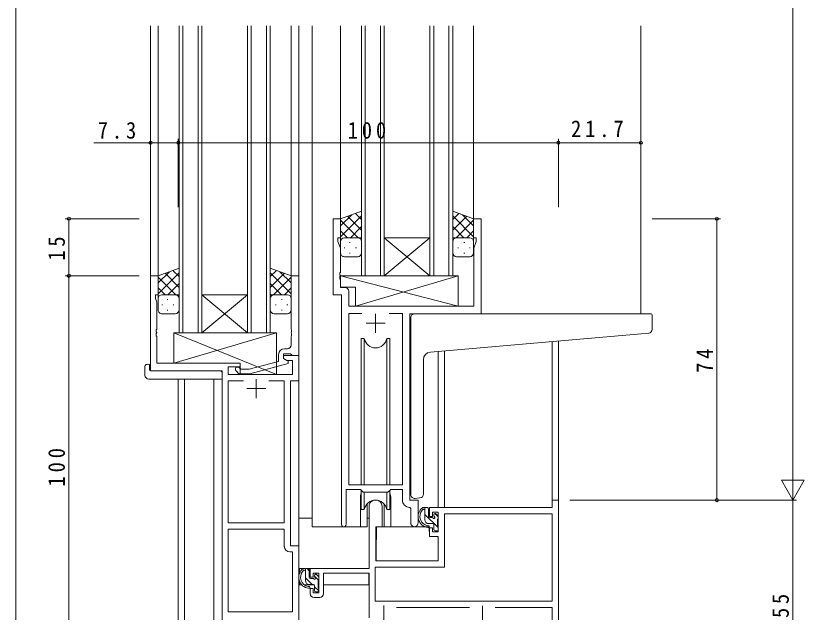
# Model space of a CAD drawing. Units: millimetres on the paper. Extents: x -420 to 373, y -297 to 267.
# Drawn here: x -417.7 to -210.2, y -207.4 to -50.5 of the extents above; entities that cross this region are included whole.
import ezdxf

# ---------------------------------------------------------------- set-up
doc = ezdxf.new("R2010")
doc.units = ezdxf.units.MM
for name, color, linetype, lineweight in [('0-1_YKK_ZWAK', 7, 'Continuous', 9), ('0-3_YKK_11', 7, 'Continuous', 9), ('0-4_YKK_12', 2, 'Continuous', 9), ('0-5_YKK_13', 4, 'Continuous', 9), ('0-7_YKK_D', 6, 'Continuous', 9)]:
    doc.layers.add(name, color=color, linetype=linetype, lineweight=lineweight)
doc.styles.add('ＭＳ ゴシック', font='')
doc.styles.get('ＭＳ ゴシック').set_extended_font_data('MS Gothic')

msp = doc.modelspace()

# ---------------------------------------------------------------- linework, layer by layer
at = {"layer": '0-1_YKK_ZWAK'}
msp.add_line((-417.7, -260.6), (-417.7, 264.4), dxfattribs=at)
at = {"layer": '0-3_YKK_11'}
for p, q in [((-334.223, -103.88), (-334.223, -123.88)), ((-332.223, -103.88), (-334.223, -103.88)), ((-332.223, -108.88), (-332.223, -103.88)), ((-297.223, -103.88), (-297.223, -108.88)), ((-295.223, -103.88), (-297.223, -103.88)), ((-295.223, -128.88), (-295.223, -103.88)), ((-332.923, -108.88), (-332.223, -108.88)), ((-332.923, -109.88), (-332.923, -108.88)), ((-332.293, -111.61), (-332.923, -109.88)), ((-297.223, -108.88), (-296.523, -108.88)), ((-296.523, -109.88), (-297.153, -111.61)), ((-296.523, -108.88), (-296.523, -109.88)), ((-332.293, -117.921), (-332.293, -111.61)), ((-297.153, -111.61), (-297.153, -126.88)), ((-332.413, -118.105), (-332.293, -117.921)), ((-332.413, -118.654), (-332.413, -118.105)), ((-382.224, -118.88), (-380.224, -118.88)), ((-382.224, -143.879), (-382.224, -118.88)), ((-380.224, -118.88), (-380.224, -123.879)), ((-345.224, -118.88), (-345.224, -132.921)), ((-343.224, -118.88), (-345.224, -118.88)), ((-343.224, -139.88), (-343.224, -118.88)), ((-332.293, -118.838), (-332.413, -118.654)), ((-332.413, -119.105), (-332.293, -118.921)), ((-332.413, -119.655), (-332.413, -119.105)), ((-332.293, -119.838), (-332.413, -119.655)), ((-332.293, -118.921), (-332.293, -118.838)), ((-332.293, -121.95), (-332.293, -119.838)), ((-331.093, -121.95), (-332.293, -121.95)), ((-380.924, -123.879), (-380.924, -124.879)), ((-380.224, -123.879), (-380.924, -123.879)), ((-334.223, -123.88), (-332.023, -123.88)), ((-332.023, -123.88), (-332.023, -184.23)), ((-330.093, -126.88), (-330.093, -122.95)), ((-380.924, -124.879), (-380.594, -125.786)), ((-380.594, -125.786), (-380.594, -132.921)), ((-297.153, -126.88), (-330.093, -126.88)), ((-330.093, -128.81), (-330.093, -173.88)), ((-326.61, -128.81), (-330.093, -128.81)), ((-326.61, -128.81), (-330.093, -128.81)), ((-323.023, -128.88), (-323.023, -133.88)), ((-315.953, -128.81), (-319.436, -128.81)), ((-315.953, -173.88), (-315.953, -128.81)), ((-314.023, -128.88), (-295.223, -128.88)), ((-314.023, -177.88), (-314.023, -128.88)), ((-325.523, -131.38), (-320.523, -131.38)), ((-380.594, -132.921), (-380.714, -133.105)), ((-380.714, -133.105), (-380.714, -133.654)), ((-380.714, -133.654), (-380.594, -133.838)), ((-380.594, -133.921), (-380.714, -134.105)), ((-380.714, -134.105), (-380.714, -134.654)), ((-380.714, -134.654), (-380.594, -134.838)), ((-380.594, -133.838), (-380.594, -133.921)), ((-380.594, -134.838), (-380.594, -141.879)), ((-345.224, -132.921), (-345.104, -133.105)), ((-345.104, -133.654), (-345.224, -133.838)), ((-345.224, -133.838), (-345.224, -133.921)), ((-345.224, -133.921), (-345.104, -134.105)), ((-345.104, -134.654), (-345.224, -134.838)), ((-345.224, -134.838), (-345.224, -137.079)), ((-345.104, -133.105), (-345.104, -133.654)), ((-345.104, -134.105), (-345.104, -134.654)), ((-346.224, -138.079), (-347.024, -138.079)), ((-348.524, -139.579), (-348.524, -141.4)), ((-347.224, -139.379), (-345.424, -139.379)), ((-347.224, -140.679), (-347.224, -139.379)), ((-347.224, -139.88), (-343.224, -139.88)), ((-347.224, -140.679), (-347.224, -139.88)), ((-346.024, -141.372), (-347.224, -140.679)), ((-346.358, -141.179), (-347.224, -140.679)), ((-345.424, -139.379), (-345.224, -139.579)), ((-345.224, -139.579), (-344.924, -139.88)), ((-344.924, -139.88), (-343.224, -139.88)), ((-343.224, -139.88), (-343.224, -146.51)), ((-380.594, -141.879), (-358.624, -141.879)), ((-361.794, -142.879), (-361.794, -144.879)), ((-358.624, -142.879), (-361.794, -142.879)), ((-358.475, -143.479), (-358.899, -143.055)), ((-358.624, -141.879), (-358.624, -142.879)), ((-348.524, -141.4), (-356.285, -143.479)), ((-356.127, -144.68), (-346.024, -141.972)), ((-344.854, -141.179), (-346.358, -141.179)), ((-346.024, -141.972), (-346.024, -141.372)), ((-344.854, -144.879), (-344.854, -141.179)), ((-363.424, -143.879), (-382.224, -143.879)), ((-363.424, -210.13), (-363.424, -143.879)), ((-361.794, -144.879), (-344.854, -144.879)), ((-359.748, -143.904), (-358.972, -144.68)), ((-358.972, -144.68), (-356.127, -144.68)), ((-356.285, -143.479), (-358.475, -143.479)), ((-361.794, -146.51), (-361.794, -183.879)), ((-357.774, -146.51), (-361.794, -146.51)), ((-357.774, -146.51), (-361.794, -146.51)), ((-354.424, -146.079), (-354.424, -151.079)), ((-347.054, -146.51), (-351.073, -146.51)), ((-347.054, -183.879), (-347.054, -146.51)), ((-345.424, -146.51), (-345.424, -189.879)), ((-343.224, -146.51), (-345.424, -146.51)), ((-356.924, -148.579), (-351.924, -148.579)), ((-330.093, -173.88), (-315.953, -173.88)), ((-330.723, -175.08), (-327.023, -175.08)), ((-330.723, -184.23), (-330.723, -175.08)), ((-327.023, -175.08), (-326.293, -175.81)), ((-326.293, -175.81), (-319.753, -175.81)), ((-319.753, -175.81), (-319.023, -175.08)), ((-319.023, -175.08), (-315.953, -175.08)), ((-315.953, -175.08), (-315.953, -177.81)), ((-311.823, -177.88), (-314.023, -177.88)), ((-311.823, -183.915), (-311.823, -177.88)), ((-276.553, -177.879), (-276.553, -179.879)), ((-274.923, -177.879), (-276.553, -177.879)), ((-274.923, -225.879), (-274.923, -177.879)), ((-324.723, -179.579), (-324.723, -195.879)), ((-321.323, -184.879), (-321.323, -179.579)), ((-314.04, -179.808), (-313.753, -180.107)), ((-313.753, -180.107), (-313.753, -183.915)), ((-308.823, -179.879), (-308.823, -182.179)), ((-276.553, -179.879), (-308.823, -179.879)), ((-308.823, -182.179), (-308.023, -182.179)), ((-308.023, -181.079), (-306.553, -181.079)), ((-308.023, -182.179), (-308.023, -181.079)), ((-306.553, -181.079), (-306.553, -186.279)), ((-304.923, -181.509), (-304.923, -195.509)), ((-276.553, -181.509), (-304.923, -181.509)), ((-276.553, -204.479), (-276.553, -181.509)), ((-361.794, -183.879), (-347.054, -183.879)), ((-361.794, -185.509), (-347.054, -185.509)), ((-361.794, -207.249), (-361.794, -185.509)), ((-361.794, -207.249), (-361.794, -185.509)), ((-347.054, -185.509), (-347.054, -190.009)), ((-322.923, -184.879), (-321.323, -184.879)), ((-322.923, -193.879), (-322.923, -184.879)), ((-308.823, -185.179), (-308.823, -187.479)), ((-308.023, -185.179), (-308.823, -185.179)), ((-308.023, -186.279), (-308.023, -185.179)), ((-306.553, -186.279), (-308.023, -186.279)), ((-308.823, -187.479), (-306.553, -187.479)), ((-306.553, -187.479), (-306.553, -193.879)), ((-345.424, -189.879), (-343.224, -189.879)), ((-343.224, -189.879), (-343.224, -207.379)), ((-345.554, -191.509), (-344.854, -191.509)), ((-344.854, -191.509), (-344.854, -207.249)), ((-306.553, -193.879), (-322.923, -193.879)), ((-340.223, -195.879), (-340.223, -198.179)), ((-324.723, -195.879), (-340.223, -195.879)), ((-339.423, -197.079), (-337.923, -197.079)), ((-339.423, -198.179), (-339.423, -197.079)), ((-337.923, -197.079), (-337.923, -202.279)), ((-336.723, -197.079), (-324.723, -197.079)), ((-336.723, -202.479), (-336.723, -197.079)), ((-324.723, -197.079), (-324.723, -208.879)), ((-323.093, -195.509), (-323.093, -204.479)), ((-304.923, -195.509), (-323.093, -195.509)), ((-340.223, -198.179), (-339.423, -198.179)), ((-340.223, -201.179), (-340.223, -202.479)), ((-339.423, -201.179), (-340.223, -201.179)), ((-339.423, -202.279), (-339.423, -201.179)), ((-337.923, -202.279), (-339.423, -202.279)), ((-339.223, -203.479), (-337.723, -203.479)), ((-323.093, -204.479), (-276.553, -204.479)), ((-323.093, -204.479), (-276.553, -204.479)), ((-344.854, -207.249), (-361.794, -207.249)), ((-320.823, -205.579), (-320.823, -210.579)), ((-317.537, -206.109), (-298.273, -206.109)), ((-294.923, -205.679), (-294.923, -210.679)), ((-291.573, -206.109), (-276.553, -206.109)), ((-276.553, -206.109), (-276.553, -224.249))]:
    msp.add_line(p, q, dxfattribs=at)
for centre, radius, start, end in [((-331.093, -122.95), 1, 0, 89.99998), ((-347.024, -139.579), 1.5, 90, 179.99998), ((-346.224, -137.079), 1, 270, 359.99998), ((-359.324, -143.479), 0.6, 44.99998, 225), ((-323.023, -179.579), 1.7, 359.99998, 180), ((-313.953, -177.81), 2, 179.99998, 267.50807), ((-331.373, -184.23), 0.65, 179.99998, 0), ((-312.788, -183.915), 0.965, 179.99998, 0), ((-345.554, -190.009), 1.5, 180, 269.99998), ((-339.223, -202.479), 1, 180, 269.99998), ((-337.723, -202.479), 1, 270, 359.99998)]:
    msp.add_arc(centre, radius, start, end, dxfattribs=at)
at = {"layer": '0-4_YKK_12'}
for p, q in [((-382.223, -53.13), (-382.223, -143.879)), ((-380.223, -53.13), (-380.223, -119.379)), ((-374.721, -133.879), (-374.721, -53.13)), ((-373.721, -53.13), (-373.721, -133.879)), ((-369.721, -133.879), (-369.721, -53.13)), ((-368.721, -53.13), (-368.721, -133.879)), ((-356.721, -133.879), (-356.721, -53.13)), ((-355.721, -53.13), (-355.721, -133.879)), ((-351.721, -133.879), (-351.721, -53.13)), ((-350.721, -53.13), (-350.721, -133.879)), ((-345.223, -53.13), (-345.223, -119.379)), ((-343.223, -53.13), (-343.223, -218.879)), ((-339.723, -53.13), (-339.723, -184.88)), ((-332.223, -53.13), (-332.223, -104.38)), ((-326.721, -118.879), (-326.721, -53.13)), ((-325.721, -53.13), (-325.721, -118.879)), ((-321.721, -118.879), (-321.721, -53.13)), ((-320.721, -53.13), (-320.721, -118.879)), ((-308.721, -118.879), (-308.721, -53.13)), ((-307.721, -53.13), (-307.721, -118.879)), ((-303.721, -118.879), (-303.721, -53.13)), ((-302.721, -53.13), (-302.721, -118.879)), ((-297.223, -53.13), (-297.223, -104.38)), ((-253.223, -53.13), (-253.223, -128.88)), ((-308.721, -118.879), (-320.721, -108.879)), ((-320.721, -118.879), (-308.721, -108.879)), ((-320.721, -108.879), (-308.721, -108.879)), ((-320.721, -118.879), (-326.721, -118.879)), ((-320.721, -118.879), (-308.721, -118.879)), ((-302.721, -118.879), (-308.721, -118.879)), ((-356.721, -133.879), (-368.721, -123.879)), ((-368.721, -133.879), (-356.721, -123.879)), ((-368.721, -123.879), (-356.721, -123.879)), ((-298.323, -128.88), (-277.225, -128.88)), ((-368.721, -133.879), (-374.721, -133.879)), ((-368.721, -133.879), (-356.721, -133.879)), ((-350.721, -133.879), (-356.721, -133.879)), ((-276.553, -178.179), (-276.553, -136.183)), ((-274.923, -178.179), (-274.923, -136.04)), ((-306.553, -179.879), (-306.553, -138.808)), ((-304.923, -179.879), (-304.923, -138.665)), ((-374.923, -146.067), (-374.923, -221.579)), ((-373.293, -146.067), (-373.293, -231.479)), ((-365.623, -218.879), (-365.623, -146.067)), ((-327.023, -177.38), (-327.023, -184.88)), ((-319.023, -177.38), (-319.023, -184.88)), ((-306.553, -179.879), (-304.923, -179.879)), ((-327.023, -184.88), (-339.723, -184.88)), ((-312.796, -184.879), (-319.023, -184.879)), ((-312.796, -184.88), (-319.023, -184.88))]:
    msp.add_line(p, q, dxfattribs=at)
for start, end in [(159.63586, 180), (0, 20.36412)]:
    msp.add_arc((-323.023, -177.38), 4, start, end, dxfattribs=at)
at = {"layer": '0-5_YKK_13'}
for p, q in [((-326.722, -101.915), (-332.222, -103.88)), ((-332.222, -105.783), (-329.262, -102.822)), ((-332.222, -108.611), (-326.722, -103.111)), ((-326.722, -106.931), (-330.418, -103.235)), ((-326.722, -104.102), (-328.334, -102.491)), ((-326.722, -110.101), (-326.722, -101.915)), ((-302.724, -101.915), (-297.224, -103.88)), ((-302.724, -110.101), (-302.724, -101.915)), ((-302.724, -104.102), (-301.112, -102.491)), ((-297.224, -108.611), (-302.724, -103.111)), ((-302.724, -106.931), (-299.028, -103.235)), ((-297.224, -105.783), (-300.184, -102.822)), ((-332.222, -103.88), (-332.222, -109.88)), ((-327.602, -108.88), (-332.222, -104.259)), ((-301.844, -108.88), (-297.224, -104.259)), ((-297.224, -103.88), (-297.224, -109.88)), ((-330.431, -108.88), (-332.222, -107.088)), ((-329.662, -108.88), (-326.722, -105.94)), ((-299.784, -108.88), (-302.724, -105.94)), ((-299.015, -108.88), (-297.224, -107.088)), ((-332.222, -112.88), (-332.222, -109.88)), ((-331.222, -108.88), (-327.622, -108.88)), ((-330.822, -108.88), (-326.722, -108.88)), ((-326.834, -108.88), (-326.722, -108.768)), ((-326.722, -109.88), (-326.722, -112.88)), ((-302.612, -108.88), (-302.724, -108.768)), ((-298.624, -108.88), (-302.724, -108.88)), ((-302.724, -109.88), (-302.724, -112.88)), ((-298.224, -108.88), (-301.824, -108.88)), ((-297.224, -112.88), (-297.224, -109.88)), ((-331.302, -111.516), (-331.102, -111.516)), ((-329.887, -110.101), (-329.687, -110.101)), ((-328.272, -111.516), (-328.072, -111.516)), ((-301.174, -111.516), (-301.374, -111.516)), ((-299.559, -110.101), (-299.759, -110.101)), ((-298.144, -111.516), (-298.344, -111.516)), ((-327.722, -113.88), (-331.222, -113.88)), ((-329.887, -112.931), (-329.687, -112.931)), ((-301.724, -113.88), (-298.224, -113.88)), ((-299.559, -112.931), (-299.759, -112.931)), ((-374.723, -116.915), (-380.223, -118.88)), ((-380.223, -120.783), (-377.262, -117.822)), ((-380.223, -123.611), (-374.723, -118.111)), ((-374.723, -121.931), (-378.419, -118.235)), ((-374.723, -119.102), (-376.335, -117.491)), ((-374.723, -125.101), (-374.723, -116.915)), ((-350.724, -116.915), (-345.224, -118.88)), ((-350.724, -125.101), (-350.724, -116.915)), ((-350.724, -119.102), (-349.113, -117.491)), ((-345.224, -123.611), (-350.724, -118.111)), ((-350.724, -121.931), (-347.028, -118.235)), ((-345.224, -120.783), (-348.185, -117.822)), ((-380.223, -118.88), (-380.223, -124.879)), ((-375.603, -123.88), (-380.223, -119.259)), ((-349.845, -123.88), (-345.224, -119.259)), ((-345.224, -118.88), (-345.224, -124.879)), ((-301.298, -118.88), (-332.293, -118.88)), ((-328.298, -126.88), (-301.298, -118.88)), ((-301.298, -118.88), (-301.298, -126.88)), ((-378.431, -123.879), (-380.223, -122.088)), ((-377.663, -123.879), (-374.723, -120.94)), ((-347.784, -123.879), (-350.724, -120.94)), ((-347.016, -123.879), (-345.224, -122.088)), ((-328.298, -121.88), (-332.293, -121.88)), ((-328.298, -121.88), (-328.298, -126.88)), ((-379.223, -123.879), (-375.623, -123.879)), ((-378.823, -123.879), (-374.723, -123.879)), ((-374.834, -123.879), (-374.723, -123.768)), ((-350.613, -123.879), (-350.724, -123.768)), ((-346.624, -123.879), (-350.724, -123.879)), ((-346.224, -123.879), (-349.824, -123.879)), ((-380.223, -127.879), (-380.223, -124.879)), ((-379.303, -126.516), (-379.103, -126.516)), ((-377.888, -125.101), (-377.688, -125.101)), ((-376.273, -126.516), (-376.073, -126.516)), ((-374.723, -124.879), (-374.723, -127.879)), ((-350.724, -124.879), (-350.724, -127.879)), ((-349.174, -126.516), (-349.374, -126.516)), ((-347.559, -125.101), (-347.759, -125.101)), ((-346.144, -126.516), (-346.344, -126.516)), ((-345.224, -127.879), (-345.224, -124.879)), ((-377.888, -127.931), (-377.688, -127.931)), ((-347.559, -127.931), (-347.759, -127.931)), ((-301.298, -126.88), (-328.298, -126.88)), ((-375.723, -128.88), (-379.223, -128.88)), ((-349.724, -128.88), (-346.224, -128.88)), ((-313.723, -138.431), (-313.723, -129.88)), ((-312.723, -128.88), (-253.223, -128.88)), ((-250.523, -128.88), (-253.223, -128.88)), ((-250.223, -132.963), (-250.223, -129.18)), ((-376.124, -133.879), (-349.124, -133.879)), ((-376.124, -141.879), (-376.124, -133.879)), ((-376.124, -141.879), (-349.124, -133.879)), ((-349.124, -144.879), (-376.124, -133.879)), ((-349.124, -133.879), (-349.124, -144.879)), ((-308.597, -138.987), (-253.136, -134.134)), ((-253.136, -134.134), (-251.136, -133.959)), ((-325.981, -173.88), (-325.981, -135.38)), ((-320.065, -173.88), (-320.065, -135.38)), ((-319.273, -135.38), (-320.065, -135.38)), ((-319.273, -173.88), (-319.273, -135.38)), ((-313.723, -138.431), (-313.723, -139.435)), ((-313.723, -176.433), (-313.723, -139.435)), ((-310.423, -176.319), (-310.423, -140.979)), ((-383.711, -145.067), (-383.711, -142.692)), ((-382.711, -142.188), (-382.524, -142.188)), ((-382.524, -142.188), (-382.524, -142.688)), ((-382.524, -143.579), (-382.524, -142.688)), ((-358.624, -141.879), (-376.124, -141.879)), ((-358.624, -144.879), (-358.624, -141.879)), ((-382.224, -143.879), (-363.924, -143.879)), ((-363.424, -145.067), (-363.424, -144.379)), ((-363.424, -145.067), (-363.424, -146.067)), ((-349.124, -144.879), (-358.624, -144.879)), ((-382.711, -146.067), (-363.424, -146.067)), ((-326.773, -175.33), (-326.773, -180.379)), ((-325.981, -180.379), (-325.981, -175.81)), ((-320.065, -180.379), (-320.065, -175.81)), ((-319.273, -180.379), (-319.273, -175.33)), ((-311.423, -177.323), (-312.636, -177.429)), ((-311.423, -177.323), (-311.336, -177.316)), ((-326.773, -180.379), (-325.981, -180.379)), ((-325.273, -178.895), (-325.273, -184.879)), ((-320.773, -184.879), (-320.773, -178.895)), ((-320.065, -180.379), (-319.273, -180.379)), ((-309.353, -179.879), (-310.653, -179.879)), ((-310.053, -183.08), (-310.053, -179.879)), ((-309.053, -182.179), (-309.053, -180.179)), ((-306.753, -184.936), (-310.053, -181.636)), ((-308.114, -182.479), (-308.753, -182.479)), ((-307.653, -181.679), (-307.653, -182.019)), ((-306.553, -182.308), (-307.461, -181.4)), ((-306.641, -181.967), (-307.141, -181.467)), ((-306.553, -182.779), (-306.553, -182.179)), ((-339.723, -182.679), (-343.219, -182.679)), ((-343.219, -195.879), (-343.219, -182.679)), ((-325.273, -182.679), (-324.723, -182.679)), ((-307.953, -184.079), (-309.053, -184.079)), ((-307.653, -184.379), (-307.653, -185.679)), ((-306.753, -184.979), (-306.753, -182.979)), ((-325.273, -184.879), (-327.023, -184.879)), ((-322.799, -185.177), (-322.853, -191.379)), ((-308.921, -184.879), (-322.499, -184.879)), ((-319.023, -184.879), (-320.773, -184.879)), ((-308.921, -184.879), (-308.853, -187.479)), ((-307.353, -185.979), (-306.853, -185.979)), ((-306.559, -185.13), (-306.704, -184.986)), ((-306.553, -185.679), (-306.553, -185.179)), ((-322.818, -187.379), (-322.923, -187.379)), ((-308.853, -187.479), (-306.884, -187.479)), ((-306.553, -191.379), (-306.584, -187.777)), ((-322.923, -192.309), (-322.844, -192.388)), ((-322.853, -191.379), (-322.834, -193.582)), ((-306.572, -193.582), (-306.553, -191.379)), ((-322.534, -193.879), (-306.872, -193.879)), ((-325.023, -195.879), (-343.219, -195.879)), ((-343.019, -195.879), (-343.019, -197.131)), ((-340.753, -195.879), (-342.053, -195.879)), ((-341.453, -199.079), (-341.453, -195.879)), ((-340.453, -196.491), (-341.065, -195.879)), ((-340.453, -198.179), (-340.453, -196.179)), ((-339.693, -200.079), (-341.453, -198.32)), ((-339.514, -198.479), (-340.153, -198.479)), ((-339.053, -197.679), (-339.053, -198.019)), ((-338.018, -198.927), (-339.053, -197.891)), ((-338.041, -197.967), (-338.541, -197.467)), ((-338.153, -200.979), (-338.153, -198.979)), ((-337.953, -198.779), (-337.953, -198.179)), ((-324.819, -197.16), (-324.819, -200.179)), ((-343.019, -199.27), (-343.019, -200.179)), ((-343.019, -200.179), (-342.438, -200.179)), ((-341.742, -200.179), (-339.129, -200.179)), ((-339.353, -200.079), (-340.453, -200.079)), ((-339.053, -200.379), (-339.053, -201.679)), ((-337.977, -201.796), (-339.053, -200.72)), ((-338.153, -200.179), (-337.923, -200.179)), ((-337.953, -201.679), (-337.953, -201.179)), ((-324.819, -200.179), (-336.723, -200.179)), ((-338.753, -201.979), (-338.253, -201.979))]:
    msp.add_line(p, q, dxfattribs=at)
for points in [[(-301.298, -126.88), (-332.293, -118.88), (-332.293, -121.88)], [(-325.981, -135.38), (-326.773, -135.38), (-326.773, -173.88)]]:
    msp.add_lwpolyline(points, dxfattribs=at)
for centre, radius, start, end in [((-331.222, -109.88), 1, 89.99998, 179.99998), ((-331.222, -109.88), 1, 89.99998, 179.99998), ((-327.722, -109.88), 1, 359.99998, 89.99998), ((-327.722, -109.88), 1, 359.99998, 89.99998), ((-301.724, -109.88), 1, 90, 180), ((-301.724, -109.88), 1, 90, 180), ((-298.224, -109.88), 1, 0, 90), ((-298.224, -109.88), 1, 0, 90), ((-331.222, -112.88), 1, 179.99998, 269.99998), ((-327.722, -112.88), 1, 269.99998, 359.99998), ((-301.724, -112.88), 1, 180, 270), ((-298.224, -112.88), 1, 270, 0), ((-379.223, -124.879), 1, 89.99998, 179.99998), ((-379.223, -124.879), 1, 89.99998, 179.99998), ((-375.723, -124.879), 1, 359.99998, 89.99998), ((-375.723, -124.879), 1, 359.99998, 89.99998), ((-349.724, -124.879), 1, 90, 180), ((-349.724, -124.879), 1, 90, 180), ((-346.224, -124.879), 1, 0, 90), ((-346.224, -124.879), 1, 0, 90), ((-379.223, -127.879), 1, 179.99998, 269.99998), ((-375.723, -127.879), 1, 269.99998, 359.99998), ((-349.724, -127.879), 1, 180, 270), ((-346.224, -127.879), 1, 270, 0), ((-312.723, -129.88), 1, 135.57298, 180), ((-312.723, -129.88), 1, 90, 135.57298), ((-312.723, -129.88), 1, 121.36693, 135.57298), ((-250.523, -129.18), 0.3, 0, 90), ((-251.223, -132.963), 1, 275, 0), ((-323.023, -134.88), 3, 189.59798, 350.40582), ((-308.423, -140.979), 2, 95, 180), ((-383.284, -142.664), 0.427, 134.08302, 183.74939), ((-382.938, -143.333), 1.168, 78.78365, 123.34093), ((-382.711, -145.067), 1, 180, 269.99489), ((-382.224, -143.579), 0.3, 180, 270), ((-363.924, -144.379), 0.5, 0, 90), ((-311.423, -176.319), 1, 275, 0), ((-323.023, -180.879), 3, 9.59416, 170.4066), ((-312.723, -176.433), 1, 180, 275), ((-308.939, -182.2), 2.885, 126.45192, 263.90388), ((-310.913, -180.284), 0.3, 301.62189, 336.95038), ((-310.453, -180.479), 0.2, 36.86989, 156.95038), ((-310.053, -180.179), 0.3, 216.86989, 270), ((-309.353, -180.179), 0.3, 0, 90), ((-308.853, -182.167), 2.504, 139.45805, 259.25217), ((-308.753, -182.179), 0.3, 180, 270), ((-308.114, -182.779), 0.3, 33.05573, 90), ((-307.653, -182.479), 0.25, 213.05573, 56.94426), ((-307.353, -181.679), 0.3, 45, 180), ((-307.353, -182.019), 0.3, 180, 236.94426), ((-306.853, -182.179), 0.3, 0, 45), ((-309.053, -183.08), 1, 180, 270), ((-309.175, -184.829), 0.25, 253.63879, 125.58162), ((-307.953, -184.379), 0.3, 0, 90), ((-306.753, -182.779), 0.2, 270, 0), ((-322.499, -185.179), 0.3, 90, 179.49998), ((-307.353, -185.679), 0.3, 180, 270), ((-306.853, -185.679), 0.3, 270, 0), ((-306.753, -185.179), 0.2, 0, 90), ((-306.884, -187.779), 0.3, 0.5, 90), ((-322.534, -193.579), 0.3, 180.49998, 270), ((-306.872, -193.579), 0.3, 270, 359.5), ((-340.339, -198.2), 2.885, 126.45192, 263.90388), ((-340.253, -198.167), 2.504, 139.45805, 259.25217), ((-342.313, -196.284), 0.3, 301.62189, 336.95038), ((-341.853, -196.48), 0.2, 36.86989, 156.95038), ((-341.453, -196.179), 0.3, 216.86989, 270), ((-340.753, -196.179), 0.3, 0, 90), ((-340.453, -199.079), 1, 180, 270), ((-340.153, -198.179), 0.3, 180, 270), ((-339.514, -198.779), 0.3, 33.05573, 90), ((-339.053, -198.479), 0.25, 213.05573, 56.94426), ((-338.753, -197.679), 0.3, 45, 180), ((-338.753, -198.019), 0.3, 180, 236.94426), ((-338.153, -198.779), 0.2, 270, 0), ((-338.253, -198.179), 0.3, 0, 45), ((-340.575, -200.829), 0.25, 253.63879, 125.58162), ((-339.353, -200.379), 0.3, 0, 90), ((-338.153, -201.179), 0.2, 0, 90), ((-338.753, -201.679), 0.3, 180, 270), ((-338.253, -201.679), 0.3, 270, 0)]:
    msp.add_arc(centre, radius, start, end, dxfattribs=at)
at = {"layer": '0-7_YKK_D'}
for p, q in [((-213.223, 216.121), (-213.223, -171.879)), ((-382.223, -100.88), (-382.223, -82.88)), ((-374.923, -100.88), (-374.923, -82.88)), ((-374.923, -100.88), (-374.923, -82.88)), ((-274.923, -100.88), (-274.923, -82.88)), ((-274.923, -100.88), (-274.923, -82.88)), ((-253.223, -100.88), (-253.223, -82.88)), ((-382.223, -83.88), (-397.123, -83.88)), ((-374.923, -83.88), (-382.223, -83.88)), ((-374.923, -83.88), (-274.923, -83.88)), ((-274.923, -83.88), (-253.223, -83.88)), ((-385.224, -103.88), (-404.712, -103.88)), ((-403.712, -118.88), (-403.712, -103.88)), ((-250.223, -103.88), (-232.223, -103.88)), ((-233.223, -177.879), (-233.223, -103.88)), ((-385.224, -118.88), (-404.712, -118.88)), ((-385.224, -118.88), (-404.712, -118.88)), ((-403.712, -218.879), (-403.712, -118.88)), ((-213.223, -177.879), (-213.223, -167.487)), ((-210.223, -172.683), (-216.223, -172.683)), ((-213.223, -177.879), (-216.223, -172.683)), ((-213.223, -177.879), (-210.223, -172.683)), ((-271.923, -177.879), (-212.223, -177.879)), ((-271.923, -177.879), (-212.223, -177.879)), ((-250.223, -177.879), (-232.223, -177.879)), ((-213.223, -177.879), (-213.223, -232.879))]:
    msp.add_line(p, q, dxfattribs=at)
for centre in [(-382.223, -83.88), (-374.923, -83.88), (-374.923, -83.88), (-274.923, -83.88), (-274.923, -83.88), (-253.223, -83.88), (-403.712, -103.88), (-233.223, -103.88), (-403.712, -118.88), (-403.712, -118.88), (-233.223, -177.879)]:
    msp.add_circle(centre, 0.425, dxfattribs=at)

# ---------------------------------------------------------------- texts
at = {"layer": '0-7_YKK_D', "color": 3, "char_height": 4.399, "attachment_point": 7, "style": 'ＭＳ ゴシック'}
for s, insert in [('\\T1.38;\\W0.9;7.3', (-396.123, -82.88)), ('\\T1.38;\\W0.9;100', (-330.363, -82.88)), ('\\T1.38;\\W0.9;21.7', (-271.593, -82.48))]:
    msp.add_mtext(s, dxfattribs=dict(at, insert=insert))
at = {"layer": '0-7_YKK_D', "color": 3, "char_height": 4.399, "attachment_point": 7, "rotation": 90, "style": 'ＭＳ ゴシック'}
for s, insert in [('\\T1.36;\\W0.9;15', (-404.712, -114.9)), ('\\T1.36;\\W0.9;74', (-234.223, -144.4)), ('\\T1.38;\\W0.9;100', (-404.712, -174.32)), ('\\T1.36;\\W0.9;55', (-214.223, -208.899))]:
    msp.add_mtext(s, dxfattribs=dict(at, insert=insert))

doc.saveas('drawing.dxf')
